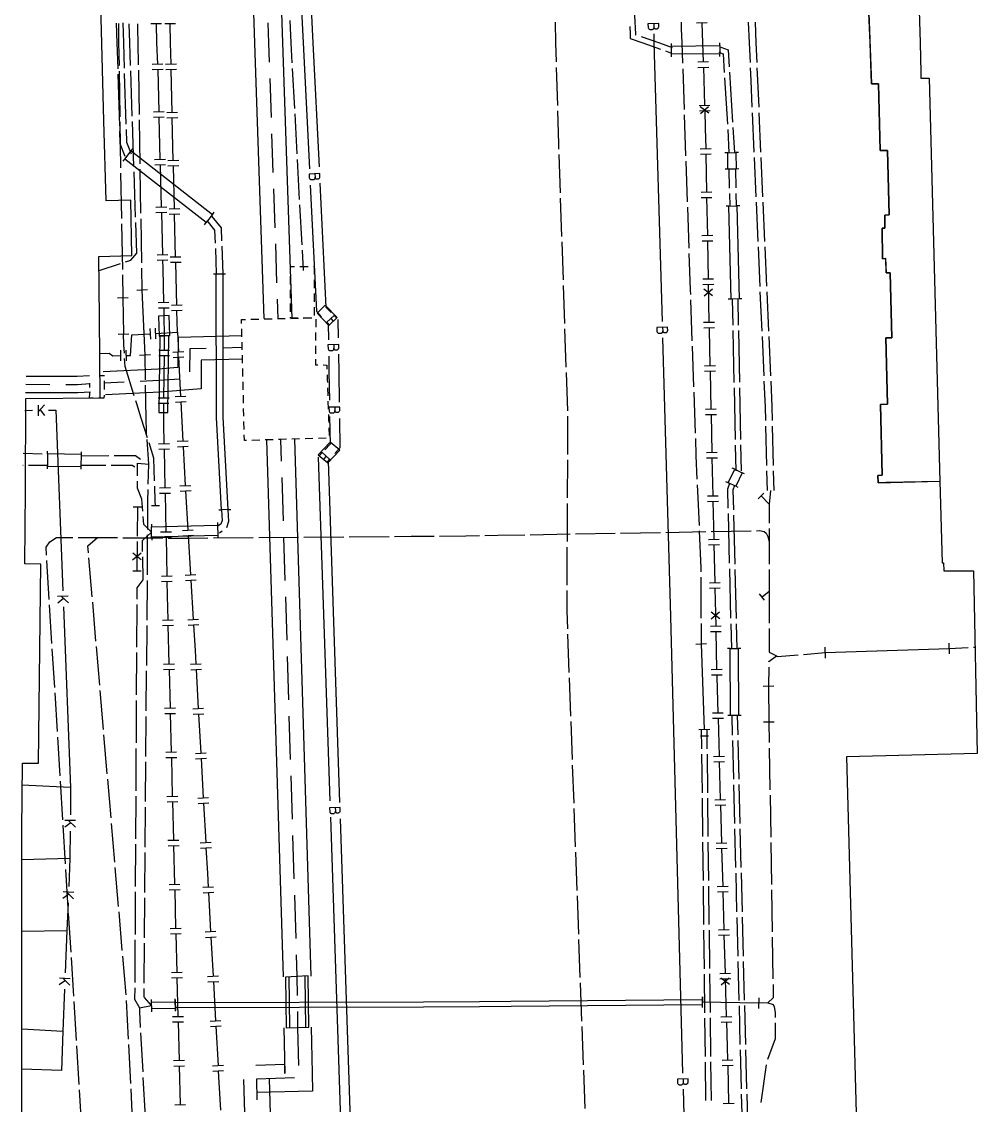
# Model space of a CAD drawing. Header units: metres. Extents: x 17721 to 17912, y 14015 to 15901.
# Drawn here: x 17760.5 to 17848.9, y 14901.7 to 15002 of the extents above; entities that cross this region are included whole.
import ezdxf

# ---------------------------------------------------------------- set-up
doc = ezdxf.new("R2010")
doc.units = ezdxf.units.M
for name, color, linetype in [('GC_BUILDING', 8, 'Continuous'), ('GC_GAS_AXIS', 2, 'Continuous'), ('GC_HEAT_AXIS', 30, 'Continuous'), ('GC_POWER_AXIS', 40, 'Continuous'), ('GC_SEWER_AXIS', 6, 'Continuous'), ('GC_SITE_BOUNDARY', 7, 'Continuous'), ('GC_TEST_GREEN_ZONE', 3, 'Continuous'), ('GC_WATER_AXIS', 5, 'Continuous')]:
    doc.layers.add(name, color=color, linetype=linetype)

msp = doc.modelspace()

# ---------------------------------------------------------------- linework, layer by layer
at = {"layer": 'GC_BUILDING'}
msp.add_lwpolyline([(17843.53, 15003), (17843.61, 15000), (17843.68, 14997.27), (17843.69, 14996.72), (17844.46, 14996.74), (17845.45, 14959.42), (17840.45, 14959.3), (17839.73, 14959.28), (17839.71, 14959.97), (17840.09, 14959.98), (17839.94, 14966.54), (17840.59, 14966.55), (17840.44, 14972.69), (17840.99, 14972.71), (17840.85, 14978.73), (17840.46, 14978.72), (17840.44, 14980.03), (17840.13, 14980.02), (17840.09, 14982.86), (17840.36, 14982.86), (17840.35, 14984.06), (17840.74, 14984.07), (17840.58, 14990.04), (17839.93, 14990.03), (17839.76, 14996.22), (17839.12, 14996.2), (17838.98, 15000), (17838.87, 15002.77)], dxfattribs=at)
at = {"layer": 'GC_GAS_AXIS'}
for points in [[(17773.44, 15001.77), (17772.44, 15001.75)], [(17772.94, 15001.76), (17772.98, 15000), (17773.07, 14998.04)], [(17774.75, 15001.77), (17773.75, 15001.75)], [(17774.32, 14998.02), (17774.27, 15000), (17774.25, 15001.76)], [(17823.92, 15001.85), (17822.93, 15001.82)], [(17823.43, 15001.83), (17823.49, 15000), (17823.54, 14998.24)], [(17772.57, 14998.02), (17773.57, 14998.07)], [(17774.82, 14998.03), (17773.82, 14998.01)], [(17823.04, 14998.23), (17824.04, 14998.26)], [(17823.06, 14997.73), (17824.06, 14997.76)], [(17823.56, 14997.74), (17823.67, 14994.23)], [(17772.59, 14997.52), (17773.59, 14997.57)], [(17773.09, 14997.55), (17773.19, 14993.63)], [(17774.83, 14997.53), (17773.83, 14997.51)], [(17774.42, 14993.56), (17774.33, 14997.52)], [(17823.17, 14994.21), (17824.17, 14994.24)], [(17823.19, 14993.71), (17824.19, 14993.74)], [(17824.07, 14993.48), (17823.27, 14994.08)], [(17824.05, 14994.08), (17823.29, 14993.43)], [(17823.69, 14993.73), (17823.74, 14992.12), (17823.78, 14990.21)], [(17772.69, 14993.62), (17773.69, 14993.65)], [(17772.7, 14993.12), (17773.7, 14993.15)], [(17773.2, 14993.13), (17773.3, 14989.22)], [(17774.92, 14993.57), (17773.92, 14993.54)], [(17774.94, 14993.07), (17773.94, 14993.04)], [(17774.53, 14989.09), (17774.44, 14993.06)], [(17823.28, 14990.2), (17824.28, 14990.22)], [(17823.29, 14989.7), (17824.29, 14989.72)], [(17823.79, 14989.71), (17823.85, 14986.19)], [(17772.8, 14989.21), (17773.8, 14989.23)], [(17772.82, 14988.71), (17773.82, 14988.73)], [(17773.32, 14988.72), (17773.42, 14984.81)], [(17775.03, 14989.11), (17774.03, 14989.08)], [(17775.04, 14988.61), (17774.04, 14988.58)], [(17774.64, 14984.63), (17774.54, 14988.59)], [(17823.36, 14986.19), (17824.35, 14986.2)], [(17823.36, 14985.69), (17824.36, 14985.7)], [(17823.86, 14985.7), (17823.93, 14982.18)], [(17772.92, 14984.79), (17773.92, 14984.82)], [(17772.93, 14984.29), (17773.93, 14984.32)], [(17773.43, 14984.31), (17773.53, 14980.39)], [(17775.14, 14984.64), (17774.14, 14984.62)], [(17775.15, 14984.14), (17774.15, 14984.12)], [(17774.74, 14980.17), (17774.65, 14984.13)], [(17823.43, 14982.17), (17824.43, 14982.19)], [(17823.44, 14981.67), (17824.44, 14981.69)], [(17823.94, 14981.68), (17824.01, 14978.16)], [(17773.03, 14980.38), (17774.03, 14980.41)], [(17773.04, 14979.88), (17774.04, 14979.91)], [(17773.54, 14979.89), (17773.56, 14979.12), (17773.63, 14975.98)], [(17775.24, 14980.18), (17774.24, 14980.16)], [(17775.26, 14979.68), (17774.26, 14979.66)], [(17774.85, 14975.71), (17774.76, 14979.67)], [(17823.51, 14978.15), (17824.51, 14978.17)], [(17823.52, 14977.65), (17824.52, 14977.67)], [(17824.02, 14977.66), (17824.08, 14974.15)], [(17824.41, 14976.6), (17823.62, 14977.21)], [(17824.4, 14977.2), (17823.63, 14976.56)], [(17773.13, 14975.97), (17774.13, 14975.99)], [(17775.35, 14975.72), (17774.35, 14975.7)], [(17773.15, 14975.47), (17774.15, 14975.49)], [(17773.65, 14975.48), (17773.66, 14974.74), (17773.7, 14972.89), (17773.69, 14971.57)], [(17775.36, 14975.22), (17774.36, 14975.2)], [(17774.91, 14973.23), (17774.86, 14975.21)], [(17823.58, 14974.14), (17824.58, 14974.15)], [(17823.59, 14973.64), (17824.59, 14973.66)], [(17824.09, 14973.65), (17824.1, 14973.45), (17824.17, 14970.13)], [(17770.18, 14971.07), (17770.58, 14971.07), (17770.7, 14972.98), (17772.41, 14973.08)], [(17772.44, 14972.58), (17772.38, 14973.58)], [(17772.93, 14972.61), (17772.88, 14973.61)], [(17772.91, 14973.11), (17774.91, 14973.23)], [(17774.91, 14973.23), (17775, 14971.41)], [(17767.74, 14971.24), (17768.59, 14971.27), (17768.94, 14971.05), (17769.68, 14971.06)], [(17769.69, 14970.56), (17769.68, 14971.56)], [(17770.19, 14970.57), (17770.18, 14971.57)], [(17773.18, 14971.07), (17774.18, 14971.06)], [(17773.19, 14971.57), (17774.19, 14971.56)], [(17773.68, 14971.07), (17773.64, 14967.15)], [(17774.5, 14971.39), (17775.5, 14971.44)], [(17774.52, 14970.89), (17775.52, 14970.94)], [(17775.02, 14970.91), (17775.2, 14967.28)], [(17823.67, 14970.12), (17824.67, 14970.14)], [(17823.68, 14969.62), (17824.68, 14969.64)], [(17824.18, 14969.63), (17824.26, 14966.11)], [(17773.13, 14966.66), (17774.13, 14966.65)], [(17773.14, 14967.16), (17774.14, 14967.15)], [(17773.63, 14966.65), (17773.62, 14965.8), (17773.64, 14964.7), (17773.67, 14962.91)], [(17774.7, 14967.26), (17775.7, 14967.31)], [(17774.72, 14966.76), (17775.72, 14966.81)], [(17775.22, 14966.78), (17775.4, 14963.15)], [(17823.76, 14966.1), (17824.76, 14966.12)], [(17823.77, 14965.6), (17824.77, 14965.62)], [(17824.27, 14965.61), (17824.35, 14962.1)], [(17773.17, 14962.9), (17774.17, 14962.92)], [(17774.9, 14963.13), (17775.9, 14963.18)], [(17774.92, 14962.63), (17775.92, 14962.68)], [(17775.42, 14962.65), (17775.43, 14962.6), (17775.64, 14959.03)], [(17773.18, 14962.4), (17774.18, 14962.42)], [(17773.68, 14962.41), (17773.76, 14958.83)], [(17823.85, 14962.09), (17824.85, 14962.11)], [(17823.86, 14961.59), (17824.86, 14961.61)], [(17824.36, 14961.6), (17824.44, 14958.08)], [(17773.26, 14958.82), (17774.26, 14958.84)], [(17775.14, 14959), (17776.14, 14959.05)], [(17773.27, 14958.32), (17774.27, 14958.34)], [(17773.77, 14958.33), (17773.85, 14954.75)], [(17775.17, 14958.5), (17776.17, 14958.56)], [(17775.67, 14958.53), (17775.88, 14954.9)], [(17823.94, 14958.07), (17824.94, 14958.09)], [(17823.95, 14957.57), (17824.95, 14957.59)], [(17824.45, 14957.58), (17824.53, 14954.06)], [(17773.35, 14954.74), (17774.35, 14954.76)], [(17775.38, 14954.87), (17776.38, 14954.93)], [(17773.36, 14954.24), (17774.36, 14954.26)], [(17773.86, 14954.25), (17773.93, 14950.67)], [(17775.41, 14954.37), (17776.41, 14954.43)], [(17775.91, 14954.4), (17776.13, 14950.77)], [(17824.03, 14954.05), (17825.03, 14954.08)], [(17824.04, 14953.55), (17825.04, 14953.58)], [(17824.54, 14953.56), (17824.62, 14950.05)], [(17773.43, 14950.66), (17774.43, 14950.68)], [(17775.63, 14950.74), (17776.63, 14950.8)], [(17773.44, 14950.16), (17774.44, 14950.18)], [(17773.94, 14950.17), (17773.97, 14948.82), (17774.03, 14946.6)], [(17775.66, 14950.24), (17776.66, 14950.3)], [(17776.16, 14950.27), (17776.37, 14946.64)], [(17824.12, 14950.04), (17825.12, 14950.06)], [(17824.13, 14949.54), (17825.13, 14949.56)], [(17824.63, 14949.55), (17824.71, 14946.03)], [(17773.53, 14946.58), (17774.53, 14946.61)], [(17775.87, 14946.61), (17776.87, 14946.67)], [(17825.07, 14946.7), (17824.27, 14947.31)], [(17825.05, 14947.3), (17824.29, 14946.66)], [(17773.54, 14946.08), (17774.54, 14946.11)], [(17774.04, 14946.1), (17774.13, 14942.52)], [(17775.9, 14946.12), (17776.9, 14946.17)], [(17776.4, 14946.15), (17776.54, 14943.76), (17776.61, 14942.52)], [(17824.21, 14946.02), (17825.21, 14946.04)], [(17824.22, 14945.52), (17825.22, 14945.54)], [(17824.72, 14945.53), (17824.79, 14942.02)], [(17773.63, 14942.51), (17774.63, 14942.53)], [(17773.64, 14942.01), (17774.64, 14942.03)], [(17774.14, 14942.02), (17774.23, 14938.44)], [(17776.11, 14942.49), (17777.11, 14942.54)], [(17776.14, 14941.99), (17777.14, 14942.05)], [(17776.64, 14942.02), (17776.84, 14938.39)], [(17824.29, 14942), (17825.29, 14942.03)], [(17824.31, 14941.5), (17825.31, 14941.53)], [(17824.81, 14941.52), (17824.81, 14941.3), (17824.9, 14938)], [(17773.73, 14938.43), (17774.73, 14938.45)], [(17773.75, 14937.93), (17774.75, 14937.95)], [(17774.25, 14937.94), (17774.34, 14934.36)], [(17776.34, 14938.36), (17777.34, 14938.42)], [(17776.37, 14937.86), (17777.37, 14937.92)], [(17776.87, 14937.89), (17777.07, 14934.26)], [(17824.4, 14937.99), (17825.4, 14938.01)], [(17824.42, 14937.49), (17825.42, 14937.51)], [(17824.92, 14937.5), (17825.01, 14933.98)], [(17773.84, 14934.35), (17774.84, 14934.38)], [(17773.85, 14933.85), (17774.85, 14933.88)], [(17774.35, 14933.86), (17774.44, 14930.29)], [(17776.57, 14934.23), (17777.57, 14934.29)], [(17776.6, 14933.73), (17777.6, 14933.79)], [(17777.1, 14933.76), (17777.3, 14930.13)], [(17824.51, 14933.97), (17825.51, 14934)], [(17824.53, 14933.47), (17825.53, 14933.5)], [(17825.03, 14933.48), (17825.13, 14929.97)], [(17773.94, 14930.27), (17774.94, 14930.3)], [(17773.95, 14929.77), (17774.95, 14929.8)], [(17774.45, 14929.79), (17774.54, 14926.21)], [(17776.8, 14930.11), (17777.8, 14930.16)], [(17776.83, 14929.61), (17777.82, 14929.66)], [(17777.33, 14929.63), (17777.53, 14926.01)], [(17824.63, 14929.95), (17825.62, 14929.98)], [(17824.64, 14929.45), (17825.64, 14929.48)], [(17825.14, 14929.47), (17825.24, 14925.95)], [(17774.04, 14926.2), (17775.04, 14926.22)], [(17774.06, 14925.7), (17775.06, 14925.72)], [(17774.56, 14925.71), (17774.65, 14922.13)], [(17777.03, 14925.98), (17778.03, 14926.03)], [(17777.05, 14925.48), (17778.05, 14925.53)], [(17777.55, 14925.51), (17777.68, 14923.16), (17777.75, 14921.88)], [(17824.74, 14925.94), (17825.74, 14925.97)], [(17824.75, 14925.44), (17825.75, 14925.47)], [(17825.25, 14925.45), (17825.35, 14921.94)], [(17774.15, 14922.12), (17775.15, 14922.15)], [(17774.16, 14921.62), (17775.16, 14921.65)], [(17774.66, 14921.63), (17774.75, 14918.06)], [(17777.26, 14921.85), (17778.25, 14921.9)], [(17824.85, 14921.92), (17825.85, 14921.95)], [(17777.28, 14921.35), (17778.28, 14921.41)], [(17777.78, 14921.38), (17777.98, 14917.75)], [(17824.86, 14921.42), (17825.86, 14921.45)], [(17825.36, 14921.44), (17825.46, 14917.92)], [(17774.25, 14918.04), (17775.25, 14918.07)], [(17774.26, 14917.54), (17775.26, 14917.57)], [(17774.76, 14917.56), (17774.86, 14913.98)], [(17777.48, 14917.72), (17778.48, 14917.78)], [(17824.96, 14917.91), (17825.96, 14917.94)], [(17777.51, 14917.22), (17778.51, 14917.28)], [(17778.01, 14917.25), (17778.21, 14913.62)], [(17824.97, 14917.41), (17825.97, 14917.44)], [(17825.47, 14917.42), (17825.57, 14913.91)], [(17774.36, 14913.97), (17775.35, 14913.99)], [(17774.37, 14913.47), (17775.37, 14913.49)], [(17774.87, 14913.48), (17774.96, 14909.9)], [(17777.71, 14913.59), (17778.71, 14913.65)], [(17825.07, 14913.89), (17826.07, 14913.92)], [(17777.74, 14913.09), (17778.74, 14913.15)], [(17778.24, 14913.12), (17778.44, 14909.49)], [(17825.09, 14913.39), (17826.09, 14913.42)], [(17825.98, 14912.85), (17825.18, 14913.45)], [(17825.96, 14913.45), (17825.2, 14912.8)], [(17825.59, 14913.41), (17825.68, 14909.89)], [(17774.46, 14909.89), (17775.46, 14909.91)], [(17777.94, 14909.47), (17778.94, 14909.52)], [(17825.18, 14909.88), (17826.18, 14909.9)], [(17774.47, 14909.39), (17775.47, 14909.41)], [(17774.97, 14909.4), (17775.06, 14905.82)], [(17777.97, 14908.97), (17778.97, 14909.02)], [(17778.47, 14908.99), (17778.67, 14905.37)], [(17825.2, 14909.38), (17826.2, 14909.4)], [(17825.7, 14909.39), (17825.76, 14907.1), (17825.79, 14905.87)], [(17774.56, 14905.81), (17775.56, 14905.84)], [(17825.29, 14905.86), (17826.29, 14905.89)], [(17774.57, 14905.31), (17775.57, 14905.34)], [(17775.07, 14905.32), (17775.17, 14901.75)], [(17778.17, 14905.34), (17779.17, 14905.39)], [(17778.2, 14904.84), (17779.19, 14904.89)], [(17778.69, 14904.87), (17778.75, 14903.79), (17778.91, 14901.24)], [(17825.31, 14905.36), (17826.31, 14905.39)], [(17825.81, 14905.37), (17825.9, 14901.86)], [(17774.67, 14901.73), (17775.67, 14901.76)], [(17825.4, 14901.84), (17826.4, 14901.87)]]:
    msp.add_lwpolyline(points, dxfattribs=at)
for points in [[(17773.17, 14974.72), (17773.21, 14972.87), (17774.2, 14972.91), (17774.16, 14974.76)], [(17773.2, 14965.8), (17774.04, 14965.8), (17774.12, 14972.89), (17773.28, 14972.89)]]:
    msp.add_lwpolyline(points, close=True, dxfattribs=at)
at = {"layer": 'GC_HEAT_AXIS'}
for points in [[(17780.5, 15046.71), (17780.56, 15044.89), (17780.71, 15040.32), (17782.05, 14999.96)], [(17783.08, 15046.71), (17783.14, 15044.98), (17783.29, 15040.41), (17784.63, 15000.04)], [(17783.28, 15001.85), (17783.34, 15000), (17783.4, 14998.2)], [(17782.05, 14999.96), (17782.91, 14974.48)], [(17784.63, 15000.04), (17785.49, 14974.48)], [(17783.45, 14996.7), (17783.57, 14993.09)], [(17783.62, 14991.59), (17783.74, 14987.99)], [(17783.79, 14986.49), (17783.92, 14982.88)], [(17783.97, 14981.39), (17784.09, 14977.78)], [(17784.14, 14976.28), (17784.2, 14974.48)], [(17780.85, 14974.04), (17780.85, 14974.41), (17781.21, 14974.41)], [(17781.71, 14974.42), (17782.44, 14974.44)], [(17782.94, 14974.45), (17783.67, 14974.47)], [(17784.17, 14974.48), (17784.2, 14974.48)], [(17784.2, 14974.48), (17784.89, 14974.49)], [(17785.39, 14974.5), (17786.12, 14974.52)], [(17786.62, 14974.53), (17787.35, 14974.55)], [(17787.71, 14974.42), (17787.71, 14973.69)], [(17780.88, 14972.88), (17774.99, 14972.74), (17774.96, 14969.96), (17773.14, 14969.81), (17768.03, 14969.57)], [(17780.88, 14972.81), (17780.87, 14973.54)], [(17787.7, 14973.19), (17787.7, 14972.46)], [(17777.58, 14971.72), (17776.05, 14971.69), (17776.04, 14969.56)], [(17780.91, 14971.81), (17779.08, 14971.76)], [(17780.91, 14971.81), (17780.9, 14972.31)], [(17780.91, 14971.59), (17780.91, 14971.81)], [(17787.69, 14971.96), (17787.69, 14971.23)], [(17780.93, 14970.73), (17777.12, 14970.64), (17777.1, 14967.97), (17773.28, 14967.67), (17768.26, 14967.43)], [(17780.94, 14970.36), (17780.92, 14971.09)], [(17787.69, 14970.73), (17787.68, 14970.21), (17787.89, 14970.21)], [(17780.97, 14969.13), (17780.95, 14969.86)], [(17788.39, 14970.19), (17788.72, 14970.18), (17788.74, 14969.79)], [(17766.77, 14969.18), (17765.65, 14969.11), (17760.92, 14969.12)], [(17767.76, 14969.22), (17768.16, 14969.21)], [(17768.15, 14968.71), (17768.14, 14967.91)], [(17775.12, 14968.89), (17773.21, 14968.74), (17771.47, 14968.66)], [(17781, 14967.9), (17780.98, 14968.63)], [(17788.75, 14969.29), (17788.77, 14968.77), (17788.78, 14968.56)], [(17766.86, 14967.68), (17765.69, 14967.61), (17760.86, 14967.62)], [(17763.1, 14968.36), (17760.89, 14968.37)], [(17766.81, 14968.43), (17765.67, 14968.36), (17764.6, 14968.36)], [(17766.81, 14968.11), (17766.82, 14968.51)], [(17769.98, 14968.59), (17768.15, 14968.5)], [(17788.8, 14968.06), (17788.82, 14967.33)], [(17767.12, 14967.13), (17766.79, 14967.13), (17766.8, 14967.58), (17766.8, 14967.61)], [(17768.13, 14967.41), (17768.12, 14967.11), (17767.62, 14967.12)], [(17781.03, 14966.67), (17781.01, 14967.4)], [(17788.84, 14966.83), (17788.87, 14966.1)], [(17781.06, 14965.45), (17781.04, 14966.17)], [(17781.09, 14964.22), (17781.07, 14964.95)], [(17788.88, 14965.6), (17788.9, 14965.12), (17788.91, 14964.88)], [(17781.31, 14963.2), (17781.11, 14963.19), (17781.1, 14963.72)], [(17788.93, 14964.38), (17788.95, 14963.65)], [(17782.54, 14963.24), (17781.81, 14963.21)], [(17783.77, 14963.27), (17783.04, 14963.25)], [(17783.16, 14963.25), (17784.68, 14913.56)], [(17784.45, 14963.29), (17784.27, 14963.29)], [(17785, 14963.31), (17784.45, 14963.29)], [(17784.45, 14963.29), (17784.52, 14961.28)], [(17786.22, 14963.35), (17785.5, 14963.32)], [(17785.74, 14963.33), (17787.25, 14913.64)], [(17787.45, 14963.38), (17786.72, 14963.36)], [(17788.68, 14963.42), (17787.95, 14963.4)], [(17784.56, 14959.78), (17784.68, 14955.76)], [(17784.73, 14954.26), (17784.85, 14950.24)], [(17784.9, 14948.74), (17785.02, 14944.72)], [(17785.06, 14943.22), (17785.19, 14939.2)], [(17785.23, 14937.7), (17785.35, 14933.68)], [(17785.4, 14932.18), (17785.52, 14928.15)], [(17785.57, 14926.65), (17785.69, 14922.63)], [(17785.74, 14921.13), (17785.86, 14917.11)], [(17785.9, 14915.61), (17785.96, 14913.6), (17785.99, 14911.85)], [(17785.21, 14913.59), (17785.27, 14908.88)], [(17786.71, 14913.61), (17786.77, 14908.89)], [(17786.01, 14910.35), (17786.02, 14908.89), (17786.1, 14905.35)], [(17784.77, 14908.85), (17784.86, 14904.61), (17784.84, 14905.44), (17782.18, 14905.36)], [(17787.28, 14908.92), (17787.37, 14904.66), (17787.4, 14903), (17782.25, 14902.85)], [(17781.03, 14904.07), (17781.54, 14886.55), (17785.4, 14886.66), (17785.54, 14883.11), (17786.75, 14838.44)], [(17785.75, 14904.21), (17782.22, 14904.1), (17782.27, 14902.18)], [(17783.4, 14904.14), (17783.84, 14888.99), (17787.69, 14889.1), (17787.9, 14883.19), (17789.12, 14838.51)]]:
    msp.add_lwpolyline(points, dxfattribs=at)
msp.add_lwpolyline([(17784.91, 14913.55), (17784.97, 14908.86), (17787.07, 14908.91), (17787.02, 14913.65)], close=True, dxfattribs=at)
at = {"layer": 'GC_POWER_AXIS'}
for points in [[(17817.1, 15004.29), (17817.29, 15000.81), (17817.29, 15000.75), (17817.33, 15000.74)], [(17769.25, 15001.83), (17769.31, 14999.99), (17769.39, 14997.6)], [(17769.45, 15001.79), (17769.47, 15000), (17769.51, 14997.89)], [(17769.85, 15001.85), (17769.91, 15000.01), (17769.98, 14997.67)], [(17770.58, 14997.91), (17770.51, 15000), (17770.45, 15001.76)], [(17771.32, 14997.96), (17771.28, 15000), (17771.26, 15001.3), (17771.26, 15001.77)], [(17785.31, 15002.08), (17785.4, 15000), (17785.5, 14998.14)], [(17809.98, 14998.23), (17809.93, 15000), (17809.88, 15001.9)], [(17821.66, 14998.11), (17821.6, 15000), (17821.55, 15001.29), (17821.54, 15001.91)], [(17827.72, 15001.9), (17827.8, 15000)], [(17828.34, 15001.9), (17828.42, 15000)], [(17816.75, 15001.52), (17816.79, 15000.79), (17816.79, 15000.39), (17817.95, 15000)], [(17817.81, 15000.58), (17819.51, 15000)], [(17817.95, 15000.01), (17819.6, 14999.42)], [(17819.51, 14999.99), (17820.69, 14999.56)], [(17820.6, 14999.7), (17820.6, 14999.95)], [(17825.08, 14999.75), (17825.08, 15000)], [(17827.8, 15000), (17827.88, 14998.18)], [(17828.42, 15000), (17828.5, 14998.18)], [(17820.07, 14999.25), (17820.52, 14999.09)], [(17820.61, 14998.7), (17820.61, 14998.95)], [(17825, 14999.14), (17825.39, 14999), (17825.49, 14997.27)], [(17825.09, 14998.75), (17825.09, 14999)], [(17825.17, 14999.61), (17825.87, 14999.35), (17825.96, 14997.78)], [(17810.09, 14994.2), (17809.99, 14997.73)], [(17769.4, 14997.1), (17769.55, 14992.32)], [(17769.51, 14997.39), (17769.58, 14993.17)], [(17770, 14997.17), (17770.15, 14992.49)], [(17770.73, 14993.23), (17770.6, 14997.41)], [(17771.39, 14993.38), (17771.33, 14997.46)], [(17785.53, 14997.64), (17785.73, 14993.93)], [(17821.81, 14993.83), (17821.68, 14997.61)], [(17825.52, 14996.77), (17825.78, 14992.47)], [(17825.99, 14997.28), (17826.27, 14992.66)], [(17827.9, 14997.68), (17827.95, 14996.53), (17828.05, 14994.04)], [(17828.52, 14997.68), (17828.57, 14996.55), (17828.68, 14994.04)], [(17770.89, 14988.55), (17770.75, 14992.73)], [(17771.46, 14988.8), (17771.4, 14992.88)], [(17785.76, 14993.43), (17785.96, 14989.72)], [(17810.2, 14990.16), (17810.18, 14990.67), (17810.1, 14993.7)], [(17821.95, 14989.55), (17821.82, 14993.33)], [(17828.08, 14993.54), (17828.24, 14989.89)], [(17828.7, 14993.54), (17828.86, 14989.89)], [(17769.57, 14991.82), (17769.6, 14990.68), (17770.06, 14989.51)], [(17769.59, 14992.67), (17769.65, 14988.45)], [(17770.16, 14991.99), (17770.2, 14990.8), (17770.62, 14989.73)], [(17825.81, 14991.97), (17825.93, 14989.82)], [(17826.3, 14992.16), (17826.43, 14989.85)], [(17770.63, 14990), (17770.79, 14990.2)], [(17825.81, 14989.82), (17825.56, 14989.82)], [(17826.81, 14989.85), (17826.56, 14989.84)], [(17769.89, 14989.04), (17770.04, 14989.24)], [(17785.98, 14989.22), (17786.18, 14985.51)], [(17810.34, 14986.13), (17810.22, 14989.66)], [(17822.1, 14985.28), (17821.97, 14989.05)], [(17828.26, 14989.39), (17828.42, 14985.75)], [(17828.88, 14989.39), (17829.04, 14985.75)], [(17769.66, 14987.95), (17769.73, 14983.74)], [(17771.04, 14983.87), (17770.91, 14988.05)], [(17771.54, 14984.23), (17771.47, 14988.3)], [(17825.84, 14988.31), (17825.59, 14988.3)], [(17825.92, 14988.31), (17825.96, 14986.56)], [(17826.52, 14988.32), (17826.56, 14986.57)], [(17826.84, 14988.33), (17826.59, 14988.32)], [(17825.97, 14986.06), (17826, 14984.9)], [(17826.57, 14986.07), (17826.6, 14984.92)], [(17786.21, 14985.01), (17786.41, 14981.3)], [(17810.47, 14982.09), (17810.35, 14985.63)], [(17822.25, 14981), (17822.12, 14984.78)], [(17825.92, 14984.9), (17825.67, 14984.9)], [(17826.92, 14984.92), (17826.67, 14984.92)], [(17828.44, 14985.25), (17828.6, 14981.61)], [(17829.06, 14985.25), (17829.22, 14981.61)], [(17771.61, 14979.65), (17771.55, 14983.73)], [(17778.1, 14983.94), (17778.95, 14982.88), (17778.99, 14981.69)], [(17778.16, 14984.13), (17778.32, 14984.33)], [(17769.73, 14983.24), (17769.82, 14979.02)], [(17770.12, 14979.74), (17770.59, 14979.89), (17771.15, 14980.55), (17771.06, 14983.37)], [(17777.42, 14983.17), (17777.57, 14983.37)], [(17777.64, 14983.56), (17778.35, 14982.66), (17778.4, 14981.47)], [(17778.42, 14980.97), (17778.5, 14978.62)], [(17779.01, 14981.19), (17779.1, 14978.64)], [(17786.44, 14980.8), (17786.54, 14978.94)], [(17810.61, 14978.06), (17810.49, 14981.59)], [(17828.62, 14981.11), (17828.78, 14977.46)], [(17829.25, 14981.11), (17829.41, 14977.47)], [(17822.39, 14976.72), (17822.38, 14977.14), (17822.26, 14980.5)], [(17767.66, 14978.92), (17769.65, 14979.58)], [(17771.96, 14968.83), (17771.92, 14971.11), (17771.65, 14977.11), (17771.62, 14979.15)], [(17785.36, 14978.91), (17785.36, 14979.3), (17785.74, 14979.3)], [(17786.24, 14979.3), (17786.33, 14979.3), (17787.01, 14979.3)], [(17787.51, 14979.3), (17787.56, 14979.3), (17787.56, 14978.57)], [(17769.83, 14978.52), (17769.87, 14976.41), (17769.92, 14973.06)], [(17778.25, 14978.63), (17778.5, 14978.63)], [(17779.1, 14978.63), (17779.35, 14978.63)], [(17785.36, 14977.64), (17785.36, 14978.41)], [(17787.56, 14978.07), (17787.56, 14977.3)], [(17772.15, 14977.13), (17771.15, 14977.09)], [(17785.36, 14976.37), (17785.36, 14977.14)], [(17787.56, 14976.8), (17787.56, 14976.03)], [(17810.74, 14974.02), (17810.62, 14977.56)], [(17828.8, 14976.97), (17828.96, 14973.32)], [(17829.43, 14976.97), (17829.59, 14973.33)], [(17769.37, 14976.4), (17770.37, 14976.42)], [(17785.36, 14975.1), (17785.36, 14975.87)], [(17822.54, 14972.44), (17822.41, 14976.22)], [(17826.11, 14976.28), (17825.87, 14976.28)], [(17826.24, 14976.29), (17826.29, 14973.88)], [(17826.74, 14976.3), (17826.79, 14973.89)], [(17827.11, 14976.3), (17826.86, 14976.3)], [(17787.56, 14975.53), (17787.56, 14974.76)], [(17786.04, 14974.51), (17785.36, 14974.51), (17785.36, 14974.6)], [(17787.31, 14974.51), (17786.54, 14974.51)], [(17769.42, 14973.05), (17770.42, 14973.07)], [(17770.01, 14971.28), (17769.97, 14972.05), (17769.92, 14973.06)], [(17810.88, 14969.99), (17810.76, 14973.52)], [(17826.3, 14973.38), (17826.39, 14968.58)], [(17826.8, 14973.39), (17826.89, 14968.59)], [(17828.99, 14972.82), (17829.15, 14969.18)], [(17829.61, 14972.83), (17829.77, 14969.18)], [(17822.68, 14968.16), (17822.55, 14971.94)], [(17770.92, 14967.34), (17770.07, 14970.06), (17770.03, 14970.78)], [(17772.42, 14971.13), (17771.42, 14971.08)], [(17811.01, 14965.95), (17810.89, 14969.49)], [(17829.17, 14968.68), (17829.27, 14966.32), (17829.3, 14965.04)], [(17829.79, 14968.68), (17829.89, 14966.34), (17829.92, 14965.04)], [(17772.06, 14963.77), (17772.05, 14964.03), (17772.02, 14965.26), (17771.97, 14968.33)], [(17822.83, 14963.88), (17822.7, 14967.66)], [(17826.4, 14968.08), (17826.5, 14963.28)], [(17826.9, 14968.09), (17827, 14963.29)], [(17772.14, 14963.46), (17771.57, 14965.26), (17771.16, 14966.59), (17771.07, 14966.86)], [(17811.01, 14961.92), (17811.03, 14965.35), (17811.03, 14965.45)], [(17829.31, 14964.54), (17829.4, 14960.89)], [(17829.94, 14964.54), (17830.02, 14960.89)], [(17772.26, 14961), (17772.1, 14963.28)], [(17772.8, 14959.48), (17772.73, 14961.58), (17772.29, 14962.98)], [(17823, 14959.61), (17822.9, 14961.78), (17822.85, 14963.38)], [(17826.51, 14962.78), (17826.56, 14960.38)], [(17827.01, 14962.79), (17827.06, 14960.39)], [(17760.65, 14962.03), (17762.4, 14961.98)], [(17762.9, 14961.96), (17762.9, 14962.21)], [(17762.9, 14961.96), (17762.9, 14961.96)], [(17766.03, 14961.79), (17768.56, 14961.8)], [(17766.04, 14961.91), (17766.04, 14962.16)], [(17769.06, 14961.8), (17771.02, 14961.81), (17771.49, 14961.47)], [(17760.64, 14960.88), (17760.6, 14960.88)], [(17762.89, 14960.9), (17761.14, 14960.88)], [(17762.88, 14960.59), (17762.88, 14960.84)], [(17766.01, 14960.54), (17766.02, 14960.79)], [(17766.03, 14960.92), (17768.28, 14960.92)], [(17768.78, 14960.93), (17770.74, 14960.93), (17770.97, 14960.76)], [(17771.22, 14959.93), (17771.23, 14961.11), (17772.26, 14961)], [(17772.22, 14959.16), (17772.26, 14961)], [(17811, 14957.88), (17811.01, 14961.42)], [(17826.47, 14960.54), (17826.24, 14960.65)], [(17827.37, 14960.11), (17827.15, 14960.22)], [(17829.41, 14960.39), (17829.45, 14958.57)], [(17830.03, 14960.4), (17830.07, 14958.57)], [(17771.7, 14956.67), (17771.62, 14957.76), (17771.22, 14958.79), (17771.22, 14959.43)], [(17772.17, 14954.96), (17772.19, 14957.59), (17772.21, 14958.66)], [(17772.87, 14957.2), (17772.86, 14957.6), (17772.81, 14958.98)], [(17823.19, 14955.33), (17823.05, 14958.5), (17823.02, 14959.11)], [(17825.87, 14959.28), (17825.65, 14959.39)], [(17825.97, 14959.21), (17825.79, 14958.69), (17825.83, 14956.94)], [(17826.45, 14959.04), (17826.29, 14958.61), (17826.34, 14956.8)], [(17826.77, 14958.86), (17826.55, 14958.96)], [(17828.64, 14957.8), (17829.16, 14958.34)], [(17829.66, 14957.31), (17828.9, 14958.07)], [(17829.76, 14958.57), (17829.66, 14957.31)], [(17770.83, 14957.07), (17771.58, 14957.07)], [(17771.21, 14957.07), (17771.19, 14954.36)], [(17772.5, 14957.2), (17773.25, 14957.2)], [(17778.99, 14956.78), (17779.05, 14955.79), (17778.93, 14955.46), (17778.6, 14955.23)], [(17778.74, 14956.77), (17778.99, 14956.78)], [(17779.59, 14956.82), (17779.65, 14955.71), (17779.44, 14955.11)], [(17779.59, 14956.82), (17779.84, 14956.83)], [(17810.98, 14953.84), (17810.99, 14957.38)], [(17829.66, 14957.31), (17829.66, 14955.56)], [(17771.69, 14952.94), (17771.68, 14953.94), (17772.52, 14954.72), (17771.8, 14955.44), (17771.74, 14956.17)], [(17778.61, 14955.61), (17778.62, 14955.36)], [(17825.85, 14956.44), (17825.96, 14951.84)], [(17826.35, 14956.3), (17826.46, 14951.76)], [(17772.5, 14955.45), (17772.51, 14955.2)], [(17779.05, 14954.81), (17778.8, 14954.64)], [(17811.73, 14954.55), (17815.41, 14954.62)], [(17815.91, 14954.63), (17819.6, 14954.7)], [(17820.1, 14954.7), (17823.78, 14954.77)], [(17823.36, 14951.05), (17823.36, 14951.38), (17823.21, 14954.83)], [(17824.28, 14954.78), (17827.97, 14954.85)], [(17828.47, 14954.85), (17828.74, 14954.86), (17829.18, 14954.78), (17829.37, 14954.62), (17829.51, 14954.31), (17829.66, 14953.8)], [(17829.66, 14955.06), (17829.66, 14954.88), (17829.66, 14953.8)], [(17762.81, 14952.58), (17762.76, 14953.33), (17763.1, 14953.81), (17763.73, 14954.22), (17765.23, 14954.22)], [(17765.73, 14954.22), (17767.53, 14954.22)], [(17766.69, 14952.82), (17766.64, 14953.44), (17767.53, 14954.22)], [(17767.53, 14954.22), (17769.37, 14954.21)], [(17769.87, 14954.2), (17771.32, 14954.19), (17773.56, 14954.18)], [(17771.19, 14953.86), (17771.17, 14951.14)], [(17772.13, 14950.76), (17772.16, 14954.46)], [(17772.53, 14954.24), (17772.54, 14953.99)], [(17774.06, 14954.17), (17775.98, 14954.16), (17777.74, 14954.18)], [(17778.24, 14954.18), (17781.93, 14954.21)], [(17778.64, 14954.4), (17778.65, 14954.15)], [(17782.43, 14954.22), (17786.11, 14954.25)], [(17786.61, 14954.26), (17790.3, 14954.29)], [(17790.8, 14954.29), (17794.49, 14954.33)], [(17794.99, 14954.33), (17796.54, 14954.34), (17798.67, 14954.36)], [(17799.17, 14954.36), (17801.58, 14954.37), (17802.86, 14954.4)], [(17803.36, 14954.4), (17804.55, 14954.43), (17807.04, 14954.47)], [(17807.54, 14954.48), (17811.23, 14954.55)], [(17829.66, 14953.8), (17829.66, 14951.77)], [(17771.56, 14952.76), (17770.77, 14952.14)], [(17771.56, 14952.16), (17770.78, 14952.79)], [(17810.96, 14949.81), (17810.97, 14953.34)], [(17763.06, 14948.5), (17762.84, 14952.09)], [(17767.03, 14948.73), (17766.73, 14952.33)], [(17771.69, 14952.44), (17771.7, 14950.3), (17771.17, 14949.58), (17771.16, 14948.51)], [(17770.8, 14951.14), (17771.55, 14951.14)], [(17825.97, 14951.34), (17826.08, 14946.75)], [(17826.47, 14951.26), (17826.59, 14946.73)], [(17829.66, 14951.27), (17829.66, 14949.24)], [(17772.1, 14946.57), (17772.13, 14950.26)], [(17823.35, 14946.77), (17823.36, 14950.55)], [(17811.01, 14945.77), (17810.95, 14947.43), (17810.96, 14949.31)], [(17829.22, 14948.42), (17828.76, 14949.01)], [(17829.66, 14949.24), (17828.99, 14948.71)], [(17829.66, 14949.24), (17829.66, 14946.31)], [(17763.31, 14944.42), (17763.09, 14948)], [(17767.38, 14944.64), (17767.08, 14948.23)], [(17771.16, 14948.01), (17771.13, 14944.08)], [(17772.07, 14942.37), (17772.1, 14946.07)], [(17823.35, 14946.27), (17823.35, 14944.38), (17823.65, 14936.47)], [(17826.1, 14946.25), (17826.15, 14943.95)], [(17826.6, 14946.23), (17826.65, 14943.96)], [(17829.66, 14945.81), (17829.66, 14943.62), (17830.32, 14943.27)], [(17811.15, 14941.74), (17811.03, 14945.27)], [(17763.56, 14940.34), (17763.34, 14943.92)], [(17767.73, 14940.55), (17767.42, 14944.14)], [(17771.13, 14943.58), (17771.11, 14939.65)], [(17822.85, 14944.36), (17823.85, 14944.4)], [(17826.03, 14943.95), (17825.78, 14943.95)], [(17827.03, 14943.96), (17826.78, 14943.96)], [(17832.82, 14943.41), (17834.84, 14943.57), (17846.3, 14943.95), (17848.05, 14944.04)], [(17834.86, 14943.07), (17834.83, 14944.07)], [(17846.32, 14943.45), (17846.29, 14944.45)], [(17848.55, 14944.07), (17848.7, 14944.08)], [(17829.62, 14942.73), (17829.62, 14942.76), (17830.32, 14943.27)], [(17830.32, 14943.27), (17830.42, 14943.22), (17832.33, 14943.37)], [(17772.03, 14938.17), (17772.06, 14941.87)], [(17829.62, 14942.23), (17829.59, 14940.48), (17829.62, 14937.18), (17829.65, 14935.24)], [(17811.3, 14937.7), (17811.17, 14941.24)], [(17763.81, 14936.26), (17763.59, 14939.84)], [(17768.08, 14936.45), (17767.77, 14940.05)], [(17829.09, 14940.48), (17830.09, 14940.49)], [(17771.11, 14939.15), (17771.09, 14935.21)], [(17772, 14933.97), (17772.03, 14937.67)], [(17826.07, 14937.74), (17825.82, 14937.74)], [(17826.19, 14937.74), (17826.24, 14935.94)], [(17826.69, 14937.75), (17826.74, 14935.95)], [(17827.07, 14937.75), (17826.82, 14937.75)], [(17811.45, 14933.67), (17811.32, 14937.2)], [(17829.12, 14937.17), (17830.12, 14937.18)], [(17764.06, 14932.18), (17763.84, 14935.76)], [(17768.42, 14932.36), (17768.12, 14935.95)], [(17823.15, 14936.45), (17824.15, 14936.49)], [(17823.29, 14935.86), (17824.04, 14935.86)], [(17823.42, 14934.68), (17823.4, 14936.47)], [(17823.92, 14934.68), (17823.9, 14936.47)], [(17771.08, 14934.71), (17771.06, 14930.78)], [(17826.25, 14935.44), (17826.34, 14931.85)], [(17826.75, 14935.45), (17826.84, 14931.86)], [(17829.66, 14934.74), (17829.72, 14930.87)], [(17823.47, 14930.61), (17823.43, 14934.18)], [(17823.97, 14930.61), (17823.93, 14934.18)], [(17771.97, 14929.78), (17772, 14933.47)], [(17811.6, 14929.63), (17811.47, 14933.17)], [(17764.31, 14928.09), (17764.09, 14931.68)], [(17768.77, 14928.27), (17768.47, 14931.86)], [(17826.35, 14931.35), (17826.44, 14927.76)], [(17826.85, 14931.36), (17826.94, 14927.77)], [(17771.06, 14930.28), (17771.04, 14926.35)], [(17823.52, 14926.54), (17823.48, 14930.11)], [(17824.02, 14926.54), (17823.98, 14930.11)], [(17829.73, 14930.37), (17829.79, 14926.49)], [(17771.94, 14925.58), (17771.96, 14929.28)], [(17811.74, 14925.6), (17811.61, 14929.13)], [(17764.56, 14924.01), (17764.34, 14927.6)], [(17769.12, 14924.17), (17768.81, 14927.77)], [(17826.45, 14927.26), (17826.54, 14923.67)], [(17826.95, 14927.27), (17827.04, 14923.68)], [(17771.03, 14925.85), (17771.01, 14921.92)], [(17823.56, 14922.47), (17823.52, 14926.04)], [(17824.06, 14922.47), (17824.02, 14926.04)], [(17829.8, 14925.99), (17829.86, 14922.12)], [(17771.9, 14921.38), (17771.93, 14925.08)], [(17811.89, 14921.56), (17811.76, 14925.1)], [(17764.82, 14919.93), (17764.59, 14923.51)], [(17769.47, 14920.08), (17769.16, 14923.67)], [(17826.55, 14923.17), (17826.64, 14919.57)], [(17827.05, 14923.18), (17827.14, 14919.58)], [(17823.61, 14918.4), (17823.57, 14921.97)], [(17824.11, 14918.4), (17824.07, 14921.97)], [(17829.87, 14921.62), (17829.93, 14917.74)], [(17771.01, 14921.42), (17770.99, 14917.49)], [(17771.87, 14917.19), (17771.9, 14920.88)], [(17812.04, 14917.53), (17811.91, 14921.06)], [(17769.81, 14915.99), (17769.51, 14919.58)], [(17765.07, 14915.85), (17764.85, 14919.43)], [(17826.65, 14919.07), (17826.74, 14915.48)], [(17827.15, 14919.08), (17827.24, 14915.49)], [(17823.66, 14914.32), (17823.62, 14917.9)], [(17824.16, 14914.33), (17824.12, 14917.9)], [(17770.98, 14916.99), (17770.96, 14913.05)], [(17771.84, 14912.99), (17771.87, 14916.69)], [(17812.18, 14913.5), (17812.05, 14917.03)], [(17829.94, 14917.24), (17830, 14913.37)], [(17770.16, 14911.89), (17769.86, 14915.49)], [(17765.32, 14911.77), (17765.1, 14915.35)], [(17826.75, 14914.98), (17826.85, 14911.39)], [(17827.25, 14914.99), (17827.35, 14911.4)], [(17823.71, 14910.25), (17823.67, 14913.82)], [(17824.21, 14910.26), (17824.17, 14913.83)], [(17770.96, 14912.55), (17770.95, 14911.5), (17771.4, 14910.7)], [(17771.4, 14910.7), (17772.53, 14910.9), (17771.88, 14911.64), (17771.83, 14911.73), (17771.83, 14912.49)], [(17812.33, 14909.46), (17812.2, 14913)], [(17830.01, 14912.87), (17830.03, 14911.62), (17829.51, 14911.16)], [(17774.71, 14911.27), (17774.7, 14911.52)], [(17823.47, 14911.72), (17823.45, 14910.72)], [(17823.45, 14911.72), (17823.46, 14911.47)], [(17828.68, 14911.62), (17828.67, 14910.63)], [(17765.57, 14907.69), (17765.35, 14911.27)], [(17770.39, 14907.79), (17770.2, 14911.39)], [(17771.4, 14910.7), (17771.4, 14910.38), (17771.47, 14908.89)], [(17772.52, 14911.21), (17772.52, 14911.46)], [(17772.54, 14910.34), (17772.54, 14910.59)], [(17774.71, 14911.45), (17774.71, 14911.2)], [(17774.72, 14910.7), (17774.73, 14910.45)], [(17774.73, 14910.39), (17774.72, 14910.64)], [(17829.51, 14911.16), (17828.67, 14911.12), (17823.46, 14911.22)], [(17823.46, 14910.97), (17823.46, 14910.72)], [(17826.86, 14910.89), (17826.95, 14907.3)], [(17827.36, 14910.9), (17827.45, 14907.31)], [(17829.51, 14911.16), (17830.01, 14911.02), (17830.1, 14910.8), (17830.19, 14910.28), (17830.19, 14909.8)], [(17823.75, 14906.18), (17823.71, 14909.75)], [(17824.25, 14906.19), (17824.21, 14909.76)], [(17812.48, 14905.43), (17812.35, 14908.96)], [(17830.19, 14909.3), (17830.19, 14907.82), (17829.5, 14905.91)], [(17771.5, 14908.39), (17771.7, 14904.76)], [(17765.82, 14903.6), (17765.6, 14907.19)], [(17770.59, 14903.69), (17770.41, 14907.29)], [(17826.97, 14906.8), (17827.06, 14903.2)], [(17827.47, 14906.81), (17827.56, 14903.21)], [(17823.8, 14902.11), (17823.76, 14905.68)], [(17824.3, 14902.12), (17824.26, 14905.69)], [(17812.62, 14901.39), (17812.49, 14904.93)], [(17829.38, 14905.43), (17828.89, 14901.95)], [(17771.72, 14904.26), (17771.92, 14900.62)], [(17766.07, 14899.52), (17765.85, 14903.11)], [(17770.8, 14899.59), (17770.62, 14903.19)], [(17827.07, 14902.7), (17827.17, 14899.11)], [(17827.57, 14902.71), (17827.67, 14899.12)]]:
    msp.add_lwpolyline(points, dxfattribs=at)
for points in [[(17820.6, 14999.7), (17825.08, 14999.75), (17825.09, 14999), (17820.61, 14998.95)], [(17770.04, 14989.24), (17770.64, 14990), (17778.17, 14984.13), (17777.57, 14983.37)], [(17825.81, 14989.82), (17826.56, 14989.84), (17826.59, 14988.32), (17825.84, 14988.31)], [(17825.92, 14984.9), (17826.67, 14984.92), (17826.86, 14976.3), (17826.12, 14976.28)], [(17778.5, 14978.63), (17779.1, 14978.63), (17779.12, 14965.35), (17779.59, 14956.82), (17778.99, 14956.78), (17778.52, 14965.33)], [(17762.9, 14961.96), (17762.88, 14960.84), (17766.02, 14960.79), (17766.04, 14961.91)], [(17825.87, 14959.28), (17826.47, 14960.54), (17827.15, 14960.22), (17826.55, 14958.96)], [(17772.51, 14955.2), (17778.62, 14955.36), (17778.64, 14954.4), (17772.53, 14954.24)], [(17826.03, 14943.95), (17826.78, 14943.96), (17826.82, 14937.75), (17826.07, 14937.74)], [(17774.71, 14911.2), (17797.69, 14911.25), (17802.84, 14911.29), (17805.76, 14911.32), (17823.45, 14911.47), (17823.46, 14910.97), (17805.77, 14910.82), (17802.84, 14910.79), (17797.69, 14910.75), (17774.72, 14910.7)], [(17772.52, 14911.21), (17774.71, 14911.26), (17774.73, 14910.64), (17772.54, 14910.59)]]:
    msp.add_lwpolyline(points, close=True, dxfattribs=at)
at = {"layer": 'GC_SEWER_AXIS'}
for points in [[(17760.8, 14965.99), (17761.5, 14966)], [(17762.02, 14966.48), (17762.03, 14965.49)], [(17762.03, 14965.85), (17762.62, 14966.49)], [(17762.22, 14966.05), (17762.63, 14965.5)], [(17763, 14966.01), (17763.66, 14966.01), (17764.32, 14949.29)], [(17764.82, 14948.79), (17763.83, 14948.75)], [(17764.39, 14948.58), (17763.86, 14948.15)], [(17764.19, 14948.76), (17764.85, 14948.19)], [(17764.38, 14947.8), (17765.03, 14931.08)], [(17765.03, 14931.08), (17760.51, 14931.29)], [(17765.03, 14931.08), (17765.01, 14928.55)], [(17765.05, 14927.83), (17764.49, 14927.43)], [(17765.49, 14928.02), (17764.5, 14928.03)], [(17764.85, 14928.03), (17765.48, 14927.42)], [(17764.99, 14927.05), (17764.97, 14924.52)], [(17764.97, 14924.52), (17760.51, 14924.4)], [(17764.97, 14924.52), (17764.86, 14921.93)], [(17764.88, 14921.21), (17764.31, 14920.83)], [(17765.33, 14921.38), (17764.34, 14921.42)], [(17764.69, 14921.41), (17765.3, 14920.78)], [(17764.8, 14920.43), (17764.69, 14917.84)], [(17760.51, 14917.8), (17764.69, 14917.84), (17764.53, 14913.94)], [(17764.55, 14913.22), (17763.98, 14912.83)], [(17764.99, 14913.39), (17764, 14913.43)], [(17764.35, 14913.42), (17764.96, 14912.79)], [(17764.47, 14912.44), (17764.3, 14908.54)], [(17760.51, 14908.75), (17764.3, 14908.54), (17764.19, 14904.89), (17760.51, 14905.03)]]:
    msp.add_lwpolyline(points, dxfattribs=at)
at = {"layer": 'GC_SITE_BOUNDARY'}
for points in [[(17772.33, 14746.11), (17772.7, 14806.55), (17771.5, 14827.43), (17770.08, 14851.86), (17769.22, 14897.24), (17760.51, 14897.49), (17760.51, 14927.15), (17760.57, 14933.35), (17762.07, 14933.33), (17762.29, 14951.77), (17760.79, 14951.78), (17760.87, 14958.58), (17760.9, 14967.09), (17767.77, 14967.15), (17767.72, 14974.57), (17767.65, 14980.24), (17770.71, 14980.33), (17770.59, 14985.44), (17768.32, 14985.39), (17768.12, 14992.79), (17767.64, 15010.6)], [(17838.87, 15002.77), (17839.12, 14996.2), (17839.76, 14996.22), (17839.93, 14990.03), (17840.58, 14990.04), (17840.74, 14984.07), (17840.35, 14984.06), (17840.36, 14982.86), (17840.09, 14982.86), (17840.13, 14980.02), (17840.42, 14980.03), (17840.46, 14978.72), (17840.85, 14978.73), (17840.99, 14972.71), (17840.44, 14972.69), (17840.59, 14966.55), (17839.94, 14966.54), (17840.09, 14959.98), (17839.71, 14959.97), (17839.73, 14959.28), (17845.45, 14959.44), (17845.66, 14951.87), (17845.78, 14951.87), (17845.79, 14951.13), (17848.56, 14951.13), (17848.9, 14934.24), (17836.8, 14933.93), (17838.25, 14880.46)]]:
    msp.add_lwpolyline(points, dxfattribs=at)
at = {"layer": 'GC_TEST_GREEN_ZONE'}
for points in [[(17772.33, 14746.11), (17772.7, 14806.55), (17771.5, 14827.43), (17770.08, 14851.86), (17769.22, 14897.24), (17760.51, 14897.49), (17760.51, 14927.15), (17760.57, 14933.35), (17762.07, 14933.33), (17762.29, 14951.77), (17760.79, 14951.78), (17760.87, 14958.58), (17760.9, 14967.09), (17767.77, 14967.15), (17767.72, 14974.57), (17767.65, 14980.24), (17770.71, 14980.33), (17770.59, 14985.44), (17768.32, 14985.39), (17768.12, 14992.79), (17767.64, 15010.6)], [(17838.87, 15002.77), (17839.12, 14996.2), (17839.76, 14996.22), (17839.93, 14990.03), (17840.58, 14990.04), (17840.74, 14984.07), (17840.35, 14984.06), (17840.36, 14982.86), (17840.09, 14982.86), (17840.13, 14980.02), (17840.42, 14980.03), (17840.46, 14978.72), (17840.85, 14978.73), (17840.99, 14972.71), (17840.44, 14972.69), (17840.59, 14966.55), (17839.94, 14966.54), (17840.09, 14959.98), (17839.71, 14959.97), (17839.73, 14959.28), (17845.45, 14959.44), (17845.66, 14951.87), (17845.78, 14951.87), (17845.79, 14951.13), (17848.56, 14951.13), (17848.9, 14934.24), (17836.8, 14933.93), (17838.25, 14880.46)]]:
    msp.add_lwpolyline(points, dxfattribs=at)
at = {"layer": 'GC_WATER_AXIS'}
for points in [[(17785.63, 15018.5), (17786.54, 15000), (17787.12, 14988.33)], [(17786.53, 15018.52), (17787.44, 15000), (17788.01, 14988.52)], [(17819.44, 15001.8), (17818.44, 15001.77)], [(17818.98, 15001.46), (17818.98, 15001.43), (17818.98, 15001.39), (17818.96, 15001.34), (17818.95, 15001.31), (17818.93, 15001.28), (17818.9, 15001.25), (17818.86, 15001.23), (17818.83, 15001.22), (17818.64, 15001.22), (17818.62, 15001.22), (17818.6, 15001.23), (17818.57, 15001.25), (17818.54, 15001.28), (17818.52, 15001.31), (17818.5, 15001.35), (17818.49, 15001.38), (17818.48, 15001.41), (17818.47, 15001.77)], [(17818.97, 15001.79), (17818.98, 15001.46)], [(17819.4, 15001.8), (17819.41, 15001.48), (17819.41, 15001.45), (17819.39, 15001.4), (17819.36, 15001.35), (17819.35, 15001.33), (17819.33, 15001.31), (17819.3, 15001.3), (17819.28, 15001.28), (17819.26, 15001.28), (17819.14, 15001.28), (17819.12, 15001.28), (17819.09, 15001.29), (17819.07, 15001.31), (17819.05, 15001.32), (17819.03, 15001.35), (17819.01, 15001.39), (17819, 15001.42), (17818.98, 15001.46)], [(17818.97, 15000.83), (17818.99, 15000), (17819.74, 14974.21)], [(17788.09, 14987.91), (17787.09, 14987.86)], [(17787.64, 14987.57), (17787.64, 14987.53), (17787.64, 14987.49), (17787.62, 14987.44), (17787.61, 14987.41), (17787.59, 14987.38), (17787.56, 14987.35), (17787.53, 14987.33), (17787.49, 14987.32), (17787.3, 14987.31), (17787.28, 14987.31), (17787.26, 14987.32), (17787.23, 14987.34), (17787.2, 14987.37), (17787.18, 14987.4), (17787.16, 14987.45), (17787.14, 14987.47), (17787.14, 14987.5), (17787.12, 14987.86)], [(17787.62, 14987.89), (17787.64, 14987.57)], [(17788.05, 14987.91), (17788.07, 14987.59), (17788.06, 14987.56), (17788.05, 14987.51), (17788.02, 14987.46), (17788.01, 14987.44), (17787.99, 14987.42), (17787.96, 14987.41), (17787.94, 14987.39), (17787.92, 14987.39), (17787.81, 14987.38), (17787.78, 14987.39), (17787.75, 14987.4), (17787.73, 14987.41), (17787.71, 14987.43), (17787.69, 14987.46), (17787.67, 14987.49), (17787.65, 14987.52), (17787.64, 14987.57)], [(17787.19, 14986.83), (17787.77, 14975.16), (17788.25, 14974.66)], [(17788.08, 14987.02), (17788.65, 14975.55)], [(17788.65, 14975.55), (17789.13, 14975.04)], [(17789.43, 14974.8), (17788.71, 14974.11)], [(17789.4, 14974.78), (17789.62, 14974.55), (17789.63, 14974.53)], [(17788.73, 14974.14), (17788.97, 14973.89)], [(17788.86, 14974.03), (17788.88, 14972.51)], [(17789.09, 14974.48), (17789.31, 14974.25)], [(17789.33, 14974.24), (17789.31, 14974.25)], [(17789.31, 14974.25), (17789.33, 14974.23)], [(17789.75, 14974.39), (17789.78, 14972.7)], [(17820.25, 14973.68), (17819.26, 14973.65)], [(17819.8, 14973.35), (17819.8, 14973.31), (17819.79, 14973.28), (17819.78, 14973.23), (17819.76, 14973.2), (17819.75, 14973.17), (17819.72, 14973.14), (17819.68, 14973.12), (17819.65, 14973.11), (17819.46, 14973.1), (17819.44, 14973.1), (17819.41, 14973.11), (17819.38, 14973.13), (17819.35, 14973.16), (17819.33, 14973.19), (17819.31, 14973.24), (17819.3, 14973.27), (17819.3, 14973.29), (17819.29, 14973.66)], [(17819.79, 14973.67), (17819.8, 14973.35)], [(17820.22, 14973.68), (17820.23, 14973.36), (17820.22, 14973.33), (17820.2, 14973.28), (17820.18, 14973.24), (17820.16, 14973.22), (17820.15, 14973.2), (17820.12, 14973.18), (17820.09, 14973.17), (17820.08, 14973.17), (17819.96, 14973.16), (17819.94, 14973.17), (17819.91, 14973.18), (17819.89, 14973.19), (17819.87, 14973.21), (17819.85, 14973.24), (17819.83, 14973.27), (17819.81, 14973.3), (17819.8, 14973.35)], [(17819.78, 14972.71), (17820.53, 14946.92), (17821.64, 14904.66)], [(17789.84, 14972.07), (17788.84, 14972.05)], [(17789.38, 14971.74), (17789.37, 14971.7), (17789.37, 14971.67), (17789.36, 14971.62), (17789.34, 14971.59), (17789.32, 14971.56), (17789.29, 14971.53), (17789.26, 14971.51), (17789.22, 14971.5), (17789.03, 14971.5), (17789.02, 14971.5), (17788.99, 14971.51), (17788.96, 14971.53), (17788.93, 14971.56), (17788.91, 14971.59), (17788.89, 14971.64), (17788.88, 14971.66), (17788.88, 14971.69), (17788.87, 14972.05)], [(17789.37, 14972.06), (17789.38, 14971.74)], [(17789.8, 14972.07), (17789.8, 14971.75), (17789.8, 14971.72), (17789.78, 14971.67), (17789.75, 14971.62), (17789.74, 14971.6), (17789.72, 14971.59), (17789.7, 14971.57), (17789.67, 14971.56), (17789.65, 14971.55), (17789.54, 14971.55), (17789.51, 14971.56), (17789.48, 14971.57), (17789.46, 14971.58), (17789.44, 14971.6), (17789.42, 14971.63), (17789.4, 14971.66), (17789.39, 14971.69), (17789.38, 14971.74)], [(17788.91, 14971.01), (17788.93, 14969.49), (17788.97, 14966.92)], [(17789.8, 14971.2), (17789.83, 14969.5), (17789.87, 14966.75)], [(17789.93, 14966.3), (17788.93, 14966.29)], [(17789.47, 14965.97), (17789.47, 14965.94), (17789.46, 14965.9), (17789.45, 14965.85), (17789.43, 14965.82), (17789.41, 14965.8), (17789.38, 14965.76), (17789.35, 14965.74), (17789.32, 14965.73), (17789.13, 14965.73), (17789.11, 14965.73), (17789.08, 14965.74), (17789.05, 14965.76), (17789.02, 14965.8), (17789, 14965.82), (17788.98, 14965.87), (17788.97, 14965.9), (17788.97, 14965.93), (17788.96, 14966.29)], [(17789.46, 14966.3), (17789.47, 14965.97)], [(17789.89, 14966.3), (17789.9, 14965.98), (17789.89, 14965.95), (17789.87, 14965.9), (17789.85, 14965.86), (17789.83, 14965.84), (17789.81, 14965.82), (17789.79, 14965.8), (17789.76, 14965.79), (17789.74, 14965.79), (17789.63, 14965.79), (17789.61, 14965.79), (17789.58, 14965.8), (17789.56, 14965.82), (17789.53, 14965.83), (17789.51, 14965.86), (17789.49, 14965.9), (17789.48, 14965.93), (17789.47, 14965.97)], [(17788.99, 14965.42), (17789.04, 14962.85), (17788.56, 14962.34)], [(17789.9, 14965.25), (17789.94, 14962.51), (17789.47, 14961.99)], [(17787.93, 14961.66), (17789.01, 14929.84)], [(17788.05, 14961.81), (17788.06, 14961.82), (17788.3, 14962.09)], [(17789.01, 14961.43), (17788.28, 14962.11)], [(17788.67, 14961.75), (17788.45, 14961.51)], [(17788.45, 14961.51), (17788.42, 14961.48), (17788.41, 14961.47)], [(17788.43, 14961.46), (17788.43, 14961.47), (17788.45, 14961.51)], [(17788.98, 14961.46), (17788.77, 14961.22), (17788.74, 14961.2), (17788.72, 14961.19)], [(17788.85, 14961.32), (17789.91, 14929.69)], [(17789.98, 14929.24), (17788.98, 14929.21)], [(17789.52, 14928.91), (17789.52, 14928.87), (17789.52, 14928.83), (17789.51, 14928.78), (17789.49, 14928.75), (17789.47, 14928.73), (17789.44, 14928.69), (17789.41, 14928.67), (17789.38, 14928.66), (17789.19, 14928.66), (17789.17, 14928.66), (17789.14, 14928.67), (17789.11, 14928.69), (17789.08, 14928.72), (17789.06, 14928.75), (17789.04, 14928.79), (17789.03, 14928.82), (17789.03, 14928.85), (17789.01, 14929.21)], [(17789.51, 14929.23), (17789.52, 14928.91)], [(17789.94, 14929.24), (17789.95, 14928.92), (17789.95, 14928.89), (17789.93, 14928.84), (17789.9, 14928.79), (17789.89, 14928.77), (17789.87, 14928.76), (17789.85, 14928.74), (17789.82, 14928.73), (17789.8, 14928.72), (17789.69, 14928.72), (17789.66, 14928.72), (17789.63, 14928.74), (17789.61, 14928.75), (17789.59, 14928.77), (17789.57, 14928.79), (17789.55, 14928.83), (17789.54, 14928.86), (17789.52, 14928.91)], [(17789.06, 14928.35), (17790.13, 14896.53), (17790.46, 14886.85)], [(17789.97, 14928.19), (17791.03, 14896.56), (17791.36, 14886.88)], [(17822.15, 14904.13), (17821.16, 14904.1)], [(17821.7, 14903.8), (17821.69, 14903.76), (17821.69, 14903.72), (17821.68, 14903.68), (17821.66, 14903.64), (17821.64, 14903.62), (17821.61, 14903.59), (17821.58, 14903.56), (17821.55, 14903.55), (17821.36, 14903.55), (17821.34, 14903.55), (17821.31, 14903.56), (17821.28, 14903.58), (17821.25, 14903.61), (17821.23, 14903.64), (17821.21, 14903.69), (17821.2, 14903.71), (17821.2, 14903.74), (17821.19, 14904.1)], [(17821.69, 14904.12), (17821.7, 14903.8)], [(17822.12, 14904.13), (17822.13, 14903.81), (17822.12, 14903.78), (17822.1, 14903.73), (17822.08, 14903.68), (17822.06, 14903.66), (17822.04, 14903.65), (17822.02, 14903.63), (17821.99, 14903.62), (17821.98, 14903.61), (17821.86, 14903.61), (17821.84, 14903.61), (17821.81, 14903.63), (17821.79, 14903.64), (17821.76, 14903.66), (17821.74, 14903.68), (17821.72, 14903.72), (17821.71, 14903.75), (17821.7, 14903.8)], [(17821.68, 14903.16), (17822.79, 14860.9)]]:
    msp.add_lwpolyline(points, dxfattribs=at)
for points in [[(17787.83, 14974.98), (17788.58, 14975.72), (17789.68, 14974.58), (17788.93, 14973.84)], [(17787.94, 14961.86), (17788.84, 14961.12), (17789.94, 14962.31), (17789.04, 14963.05)]]:
    msp.add_lwpolyline(points, close=True, dxfattribs=at)

doc.saveas('drawing.dxf')
